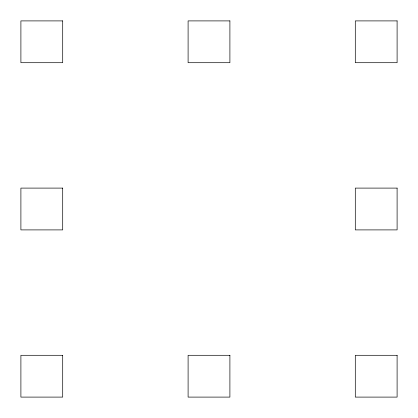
<?xml version="1.0" encoding="UTF-8"?>
<svg xmlns="http://www.w3.org/2000/svg" width="418" height="418" viewBox="0 0 418 418"><rect width="100%" height="100%" fill="white"/><g stroke="black" fill="none" stroke-linecap="round" stroke-linejoin="round"><path stroke-width="0.63" d="M62.7 20.9L20.9 20.9L20.9 62.7L62.7 62.7L62.7 20.9M229.9 20.9L188.1 20.9L188.1 62.7L229.9 62.7L229.9 20.9M397.1 20.9L355.3 20.9L355.3 62.7L397.1 62.7L397.1 20.9M62.7 188.1L20.9 188.1L20.9 229.9L62.7 229.9L62.7 188.1M397.1 188.1L355.3 188.1L355.3 229.9L397.1 229.9L397.1 188.1M62.7 355.3L20.9 355.3L20.9 397.1L62.7 397.1L62.7 355.3M229.9 355.3L188.1 355.3L188.1 397.1L229.9 397.1L229.9 355.3M397.1 355.3L355.3 355.3L355.3 397.1L397.1 397.1L397.1 355.3"/></g></svg>
